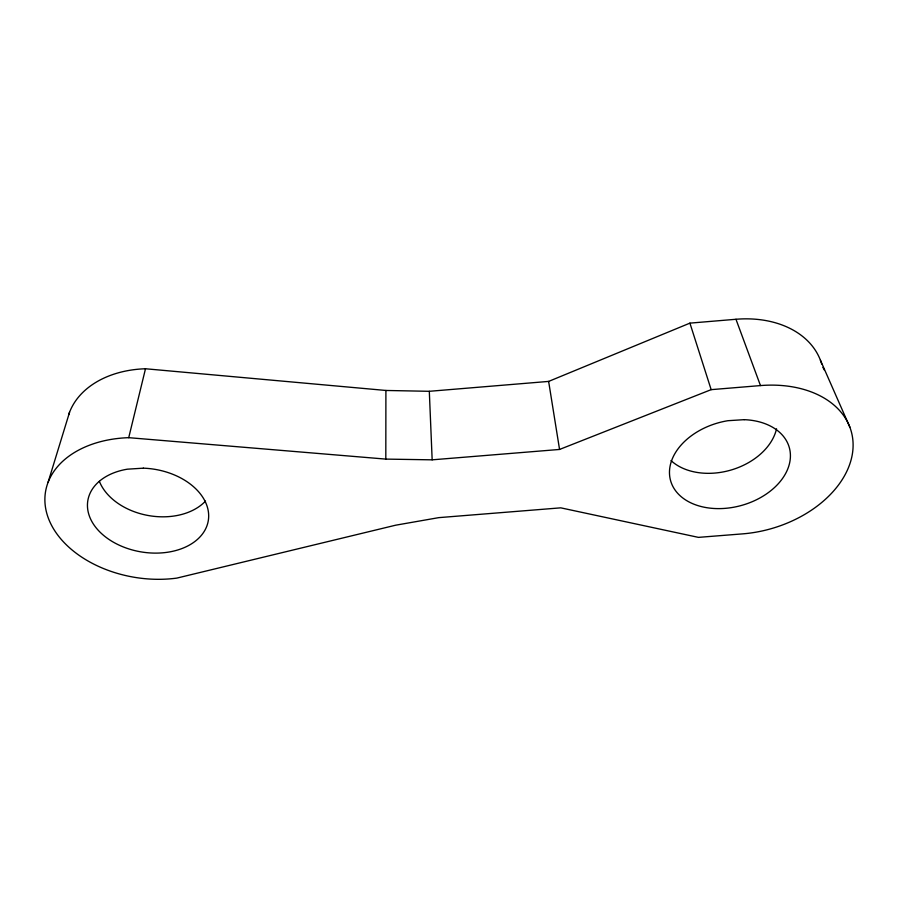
<?xml version="1.0" encoding="UTF-8"?>
<svg xmlns="http://www.w3.org/2000/svg" width="898" height="898" viewBox="0 0 898 898"><rect width="100%" height="100%" fill="white"/><g stroke="black" fill="none" stroke-linecap="round" stroke-linejoin="round"><path stroke-width="1.35" d="M145.498 368.764L128.728 437.674A101.788 69.786 9.5 0 0 47.796 516.619A101.788 69.786 9.5 0 0 176.861 578.099L395.625 525.207L438.752 517.641L560.756 507.841L698.442 537.374L742.747 533.861A103.214 71.436 -16.3 0 0 852.079 455.623A103.652 71.761 -16.2 0 0 760.471 385.579L711.16 389.653L559.555 449.449L432.163 459.832L385.814 459.103L385.904 390.462L145.498 368.764A95.469 68.921 10.8 0 0 68.618 414.887M48.133 482.159L69.539 412.294M385.904 390.462L429.311 391.304L548.633 381.414L689.911 323.134L735.967 319.273A97.152 70.762 -17.6 0 1 821.704 364.027M128.728 437.674L385.814 459.103M820.413 360.199L849.845 427.122M735.967 319.273L760.471 385.579M689.911 323.134L711.16 389.653M548.633 381.414L559.555 449.449M429.311 391.304L432.163 459.832M776.545 428.806A59.627 42.633 -16.1 0 1 731.645 469.856A59.627 42.633 -16.1 0 1 670.997 460.573M205.496 501.095A59.1 41.634 10.1 0 1 147.732 515.418A59.1 41.634 10.1 0 1 99.386 481.35M822.849 367.394A20.227 5.848 85.8 0 1 824.364 370.088M744.161 419.669L727.93 420.702A61.614 42.902 -15.5 0 0 675.925 491.206A61.614 42.902 -15.5 0 0 777.309 484.774A61.614 42.902 -15.5 0 0 744.161 419.669M143.354 468.172L127.381 469.183A61.064 41.858 9.5 0 0 105.055 536.577A61.064 41.858 9.5 0 0 204.901 530.247A61.064 41.858 9.5 0 0 143.354 468.172"/></g></svg>
